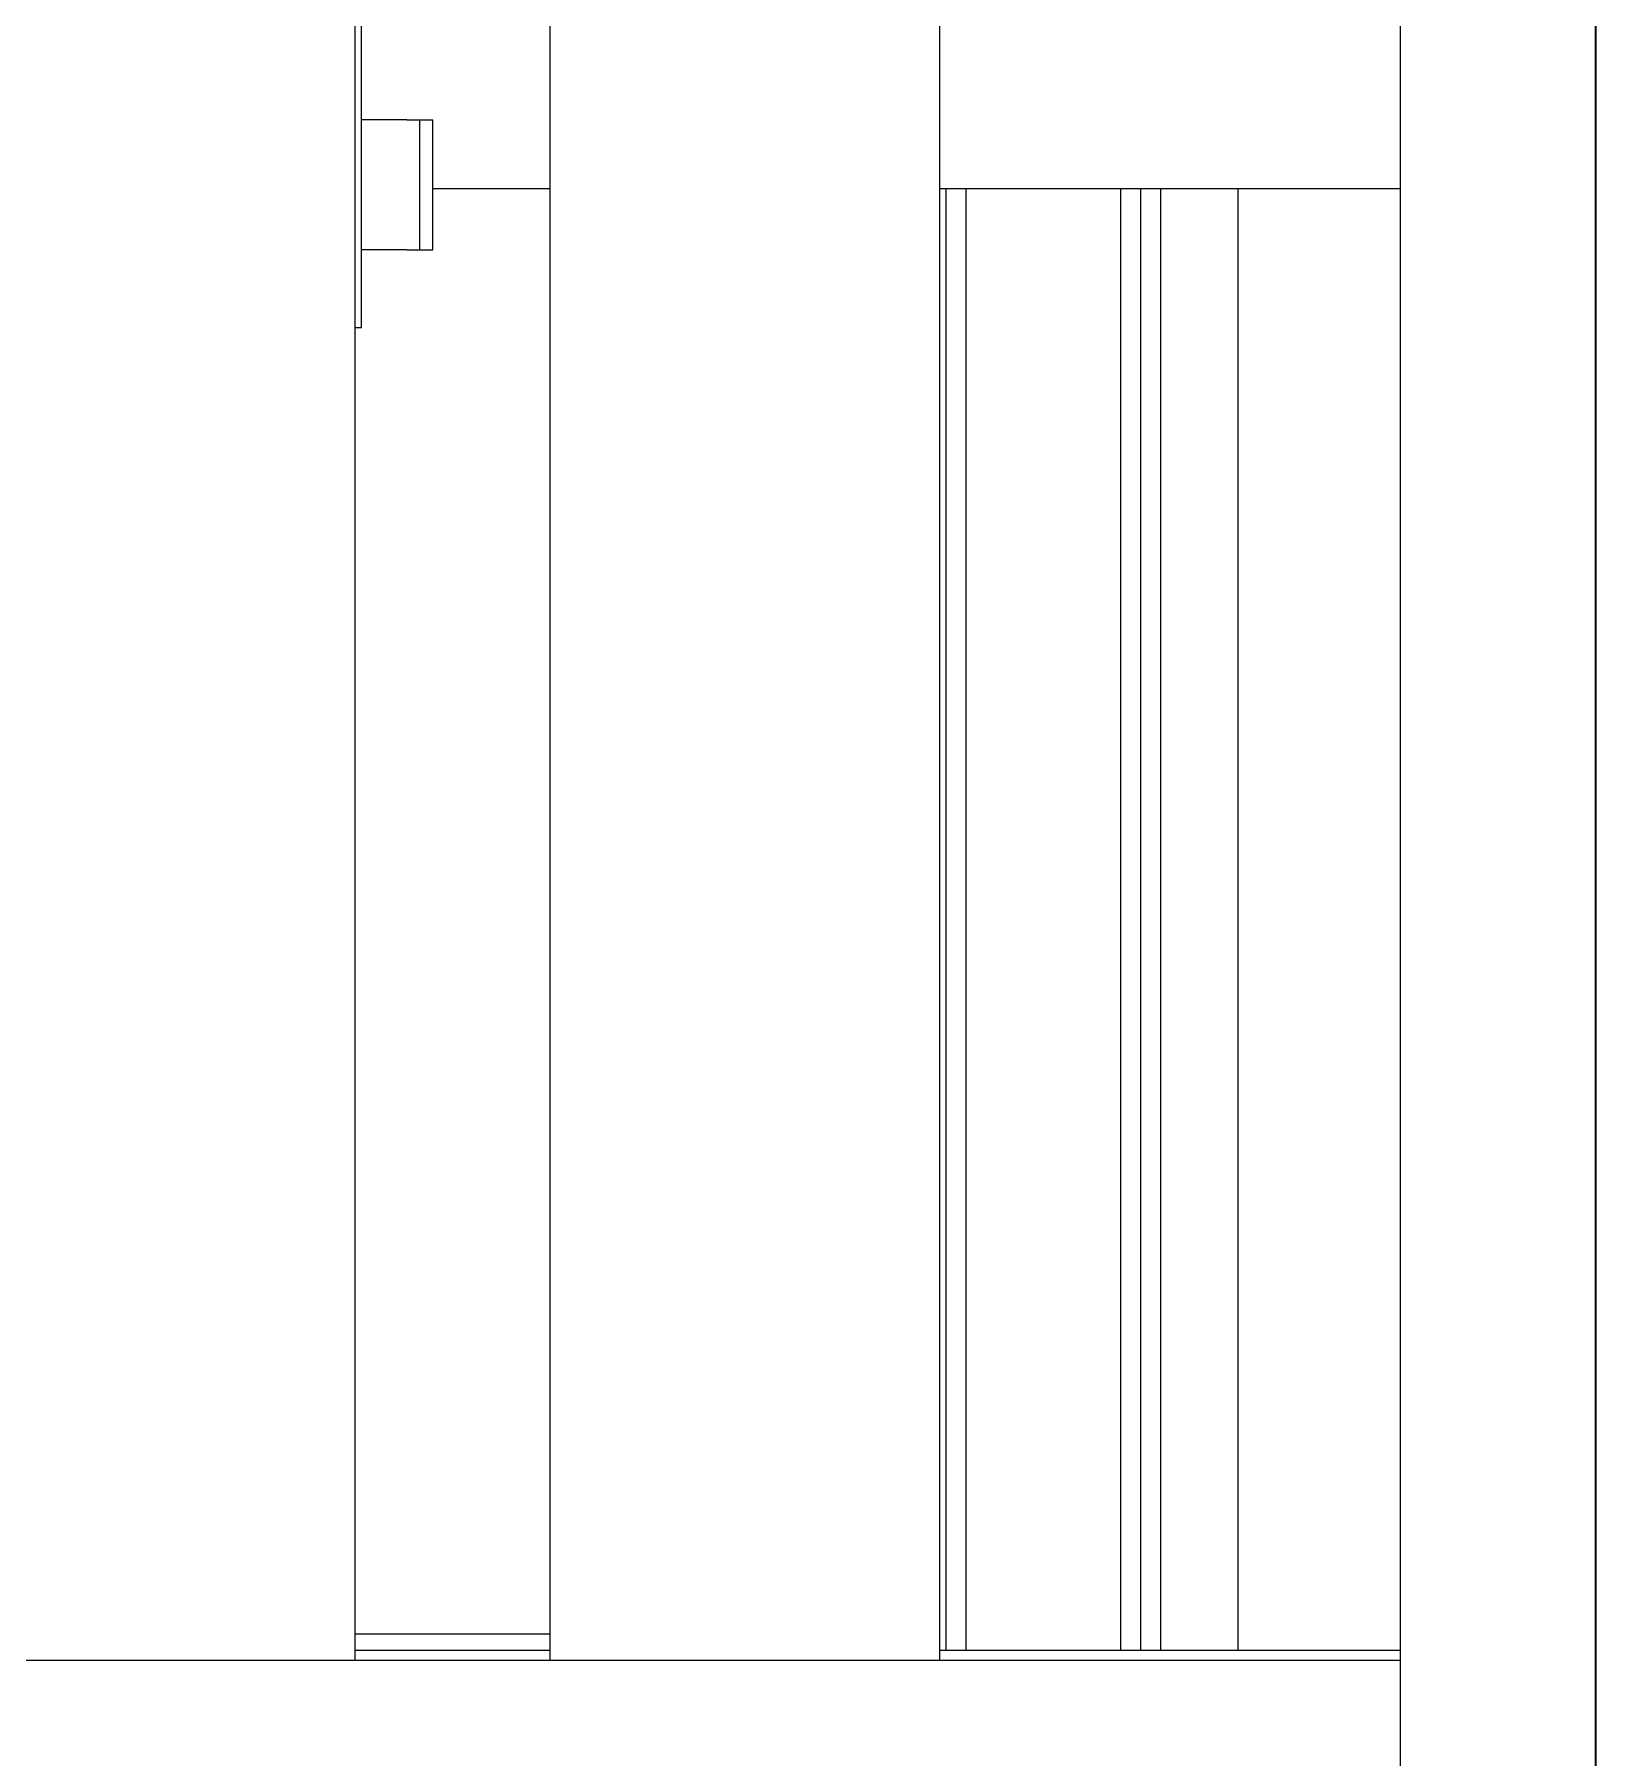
# Model space of a CAD drawing. Header units: millimetres. Extents: x -1052 to 3351, y 0 to 2015.
# Drawn here: x -205.273 to -201.718, y 1702.224 to 1706.148 of the extents above; entities that cross this region are included whole.
import ezdxf

# ---------------------------------------------------------------- set-up
doc = ezdxf.new("R2010")
doc.units = ezdxf.units.MM
doc.layers.add('@ New Renovation', color=7, linetype='Continuous')
for name, color, linetype, lineweight in [('AM_6', 2, 'Continuous', 35), ('AM_CL', 7, 'Continuous', 15), ('QJ_P_6_60X30_L_133SOLIDLINE！实线层', 7, 'Continuous', 18), ('QJ_RECTANGULAR_TUBSOLIDLINE！实线层', 7, 'Continuous', 18), ('QZDB-3-2_ASOLIDLINE！实线层', 7, 'Continuous', 18), ('QZDBHC-2-1-LSOLIDLINE！实线层', 7, 'Continuous', 18), ('QZDBHC-2-3SOLIDLINE！实线层', 7, 'Continuous', 18), ('ZX-900DBJ-05-F-01SOLIDLINE！实线层', 7, 'Continuous', 18)]:
    doc.layers.add(name, color=color, linetype=linetype, lineweight=lineweight)

# ---------------------------------------------------------------- blocks, each defined once
blk = doc.blocks.new('*X870')
at = {"layer": 'QJ_P_6_60X30_L_133SOLIDLINE！实线层', "color": 40, "linetype": 'Continuous'}
for p, q in [((-2591.08, -545.7), (-2366.08, -545.7)), ((-2366.08, -575.7), (-2591.08, -575.7))]:
    blk.add_line(p, q, dxfattribs=at)
at = {"layer": 'QJ_P_6_60X30_L_133SOLIDLINE！实线层', "color": 7, "linetype": 'Continuous'}
for p, q in [((-2366.08, -548.8), (-2591.08, -548.8)), ((-2366.08, -572.6), (-2591.08, -572.6)), ((-2366.08, -578.8), (-2591.08, -578.8)), ((-2366.08, -590.7), (-2591.08, -590.7))]:
    blk.add_line(p, q, dxfattribs=at)
at = {"layer": 'QJ_RECTANGULAR_TUBSOLIDLINE！实线层', "color": 7, "linetype": 'Continuous'}
for p, q in [((-2364.58, 1084.3), (-2364.58, -615.7)), ((-2938.08, -454.7), (-2364.58, -454.7)), ((-2366.08, -484.7), (-2366.08, -454.7)), ((-2591.08, -484.7), (-2591.08, -466.7)), ((-2591.08, -615.7), (-2591.08, -544.7)), ((-2366.08, -615.7), (-2366.08, -544.7)), ((-2364.58, -615.7), (-2738.08, -615.7)), ((-2334.58, -615.7), (-2364.58, -615.7)), ((-959.08, -645.7), (-2740.08, -645.7))]:
    blk.add_line(p, q, dxfattribs=at)
at = {"layer": 'QZDB-3-2_ASOLIDLINE！实线层', "color": 7, "linetype": 'Continuous'}
for p, q in [((-2601.68, -462.7), (-2601.68, -455.7)), ((-2581.68, -462.7), (-2581.68, -455.7)), ((-2601.68, -462.7), (-2601.68, -464.7)), ((-2581.68, -462.7), (-2581.68, -464.7)), ((-2581.68, -464.7), (-2601.68, -464.7)), ((-2601.68, -464.7), (-2601.68, -466.7)), ((-2581.68, -466.7), (-2601.68, -466.7)), ((-2581.68, -464.7), (-2581.68, -466.7))]:
    blk.add_line(p, q, dxfattribs=at)
at = {"layer": 'QZDBHC-2-1-LSOLIDLINE！实线层', "color": 7, "linetype": 'Continuous'}
for q in [(-2748.08, -455.7), (-2569.68, -454.7)]:
    blk.add_line((-2569.68, -455.7), q, dxfattribs=at)
at = {"layer": 'QZDBHC-2-3SOLIDLINE！实线层', "color": 7, "linetype": 'Continuous'}
for p, q in [((-2938.08, -484.7), (-2364.58, -484.7)), ((-2745.58, -544.7), (-2364.58, -544.7))]:
    blk.add_line(p, q, dxfattribs=at)
at = {"layer": 'ZX-900DBJ-05-F-01SOLIDLINE！实线层', "color": 7, "linetype": 'Continuous'}
blk.add_line((-2368.58, -484.7), (-2368.58, -454.7), dxfattribs=at)
blk = doc.blocks.new('1111')
at = {"layer": '@ New Renovation', "color": 0, "xscale": -1.000000000000001, "rotation": 90}
blk.add_blockref('*X870', (742235.8, 28062.85), dxfattribs=at)

msp = doc.modelspace()

# ---------------------------------------------------------------- linework, layer by layer
at = {"layer": 'AM_6'}
msp.add_lwpolyline([(-231.3015, 1743.7372), (-201.7178, 1743.7372), (-201.7178, 1665.6364), (-231.3015, 1665.6364)], close=True, dxfattribs=at)

# ---------------------------------------------------------------- block references
at = {"layer": 'AM_CL', "xscale": 0.01479181789831161, "yscale": 0.01479181789831161, "zscale": 0.01479181789831161}
msp.add_blockref('1111', (-11190.2858, 1252.3689), dxfattribs=at)

doc.saveas('drawing.dxf')
